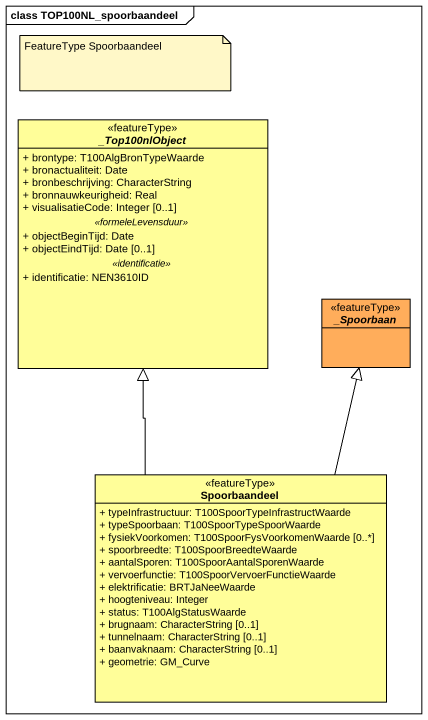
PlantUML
@startuml
mainframe class TOP100NL_spoorbaandeel
hide circle
hide empty members
skinparam classAttributeIconSize 0
abstract class "_Top100nlObject" as Top100nlObject <<featureType>> #FFFE99 {
  + brontype: T100AlgBronTypeWaarde
  + bronactualiteit: Date
  + bronbeschrijving: CharacterString
  + bronnauwkeurigheid: Real
  + visualisatieCode: Integer [0..1]
  .. <<formeleLevensduur>> ..
  + objectBeginTijd: Date
  + objectEindTijd: Date [0..1]
  .. <<identificatie>> ..
  + identificatie: NEN3610ID
}
abstract class "_Spoorbaan" as Spoorbaan <<featureType>> #FFAD5B
class Spoorbaandeel <<featureType>> #FFFE99 {
  + typeInfrastructuur: T100SpoorTypeInfrastructWaarde
  + typeSpoorbaan: T100SpoorTypeSpoorWaarde
  + fysiekVoorkomen: T100SpoorFysVoorkomenWaarde [0..*]
  + spoorbreedte: T100SpoorBreedteWaarde
  + aantalSporen: T100SpoorAantalSporenWaarde
  + vervoerfunctie: T100SpoorVervoerFunctieWaarde
  + elektrificatie: BRTJaNeeWaarde
  + hoogteniveau: Integer
  + status: T100AlgStatusWaarde
  + brugnaam: CharacterString [0..1]
  + tunnelnaam: CharacterString [0..1]
  + baanvaknaam: CharacterString [0..1]
  + geometrie: GM_Curve
}
Spoorbaandeel -up-|> Top100nlObject
Spoorbaandeel -up-|> Spoorbaan
note as N1
  FeatureType Spoorbaandeel
end note
@enduml
